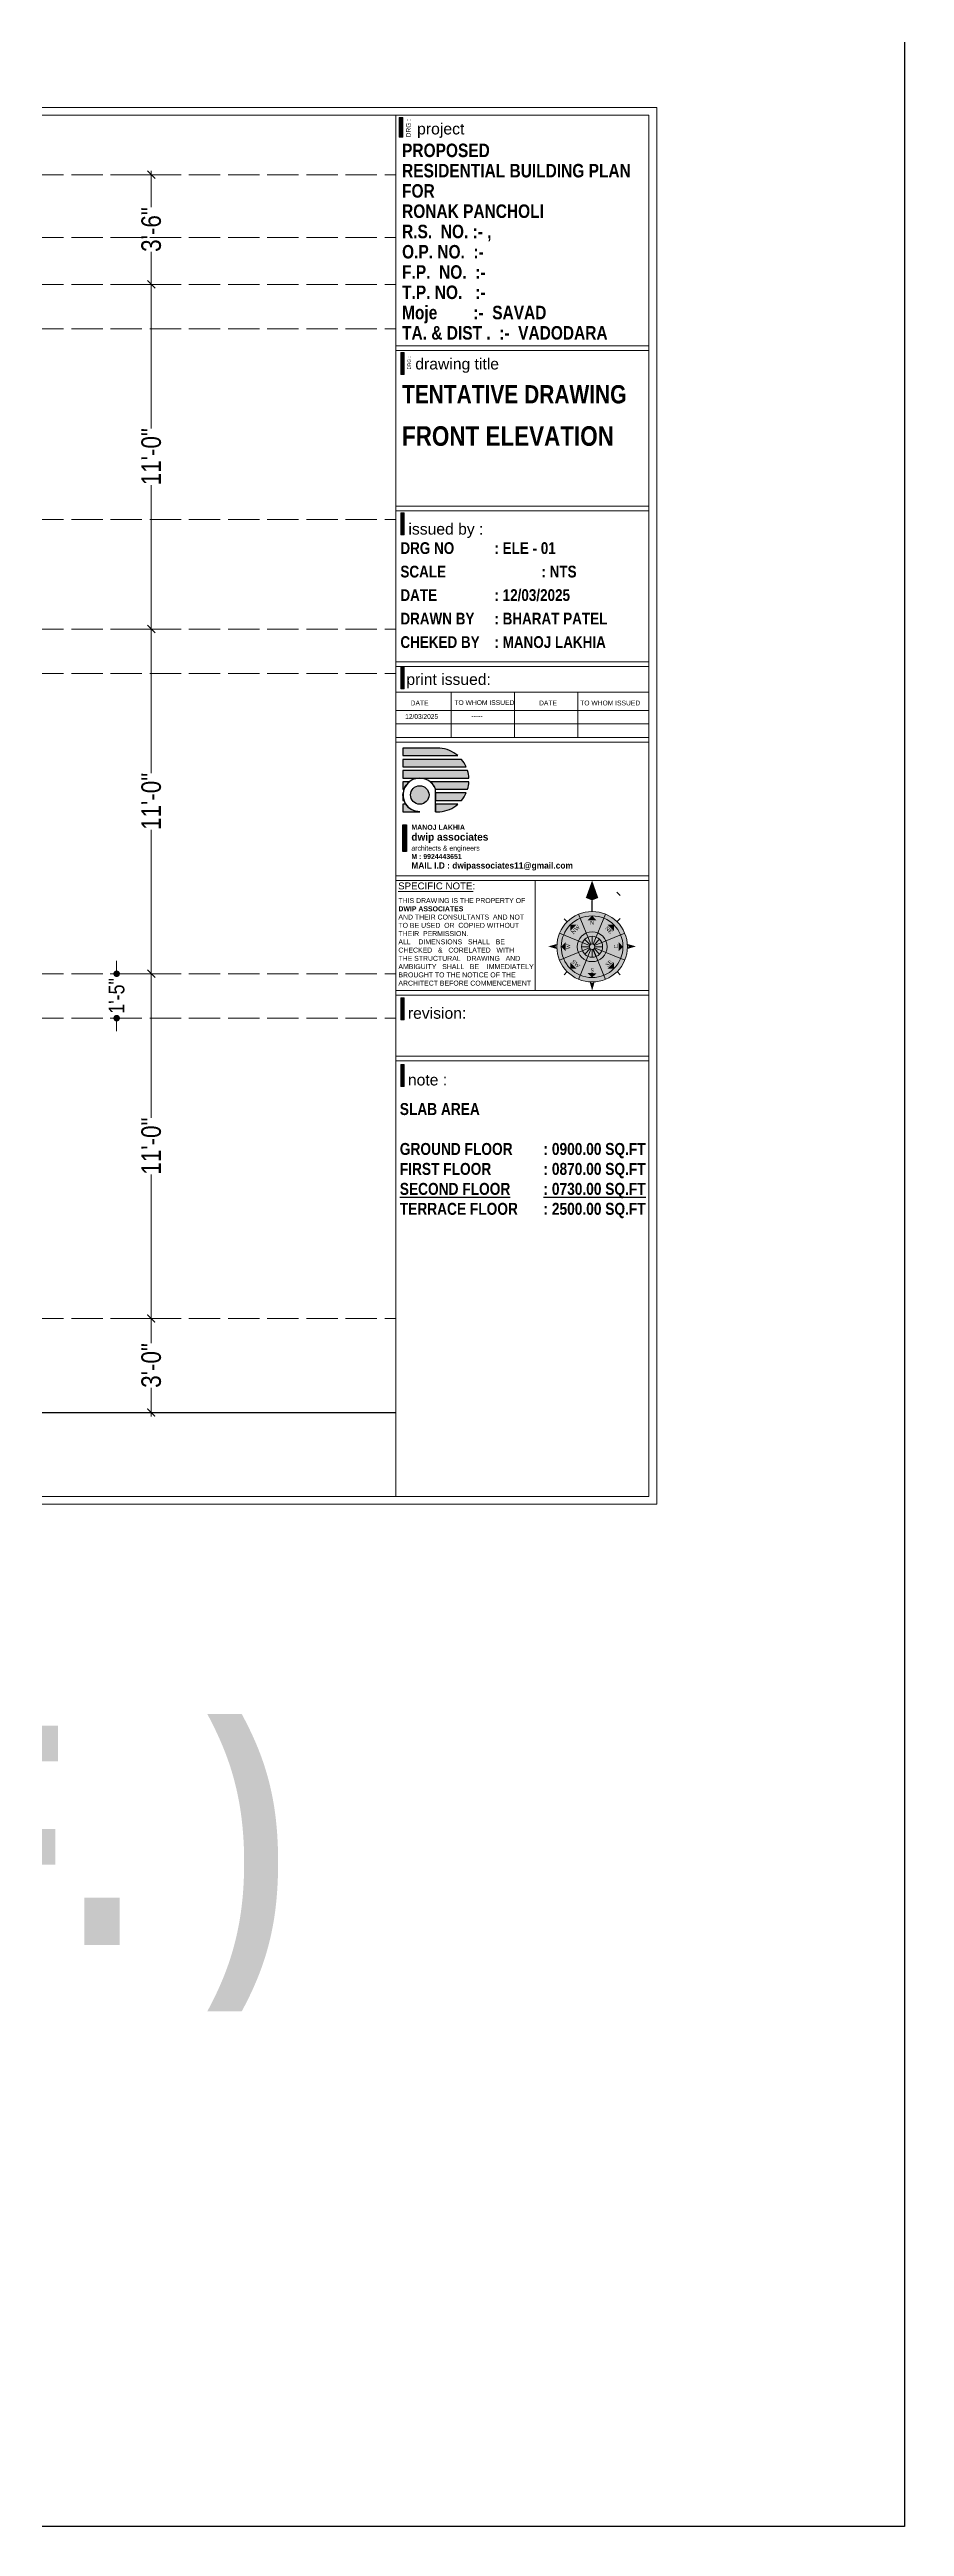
# Model space of a CAD drawing. Header units: millimetres. Extents: x 56222 to 152663, y -171621 to -121287.
# Drawn here: x 150485 to 150812, y -171621 to -170672 of the extents above; entities that cross this region are included whole.
import ezdxf
from ezdxf.enums import TextEntityAlignment as Align

# ---------------------------------------------------------------- set-up
doc = ezdxf.new("R2010")
doc.units = ezdxf.units.MM
doc.header["$MEASUREMENT"] = 0
doc.header["$PDMODE"] = 35
doc.linetypes.add('ACAD_ISO02W100', pattern=[15, 12, -3])
doc.layers.get('Defpoints').update_dxf_attribs({"color": 220})
for name, color, linetype, lineweight in [('@~LEVEL GRID LINE', 43, 'ACAD_ISO02W100', 9), ('ELEVATION', 250, 'Continuous', 9), ('ELEVATION ( SPIRAL STAIR )', 250, 'Continuous', 9), ('plot boundary', 26, 'Continuous', 30), ('SECTION', 7, 'Continuous', 9), ('SECTION ( DIM )', 250, 'Continuous', 18), ('SECTION ( PLine )', 251, 'Continuous', 30), ('STAIRCASE', 45, 'Continuous', 25), ('X_SHEET', 7, 'Continuous', 9)]:
    doc.layers.add(name, color=color, linetype=linetype, lineweight=lineweight)
doc.layers.add('GROUND FLOOR  ( Text )', color=251, linetype='Continuous')
doc.styles.add("AR_0'-0", font='arial.ttf')
doc.styles.add('AR_6', font='arial.ttf', dxfattribs={"height": 6})
doc.styles.add('Cn BT~6', font='swissc.ttf', dxfattribs={"height": 6})
doc.styles.add("Cn_BT_0'-0", font='swissc.ttf')
doc.styles.add('Cn_BT_7½', font='swissc.ttf', dxfattribs={"height": 7.5})
doc.styles.add('DUTCH801', font='dutcheb.ttf', dxfattribs={"height": 6.5})
doc.styles.add('KATHA', font='swissc.ttf')
doc.styles.get("Standard").update_dxf_attribs({"font": 'arial.ttf', "height": 6})
doc.dimstyles.new('Cn BT~6', dxfattribs={"dimtxt": 0.18, "dimasz": 2.5, "dimexe": 2.5, "dimexo": 0, "dimgap": 0.09, "dimtad": 0, "dimdec": 3, "dimzin": 3, "dimdsep": 46, "dimlunit": 4, "dimtxsty": 'Cn BT~6', "dimblk": 'DOT', "dimcen": 0.09, "dimdle": 2, "dimclrd": 250, "dimclre": 250, "dimclrt": 5, "dimadec": 0, "dimazin": 0, "dimtfac": 0.75, "dimtdec": 3, "dimtofl": 0, "dimtmove": 0, "dimatfit": 3, "dimfxl": 1, "dimtolj": 1, "dimtzin": 0, "dimlwd": 15, "dimlwe": 15, "dimarcsym": 0})
doc.dimstyles.new('Cn_BT_7½', dxfattribs={"dimtxt": 9, "dimasz": 3, "dimexe": 1.5, "dimexo": 0, "dimgap": 0.09, "dimtad": 0, "dimdec": 3, "dimzin": 3, "dimdsep": 46, "dimlunit": 4, "dimtxsty": 'Cn_BT_7½', "dimblk": 'ARCHTICK', "dimcen": 0.09, "dimdle": 1.5, "dimclrd": 251, "dimclre": 251, "dimclrt": 14, "dimadec": 0, "dimazin": 0, "dimtfac": 0.75, "dimtdec": 3, "dimtofl": 0, "dimtmove": 0, "dimatfit": 3, "dimfxl": 0, "dimtolj": 1, "dimtzin": 0, "dimlwd": 15, "dimlwe": 15, "dimarcsym": 0})

# ---------------------------------------------------------------- blocks, each defined once
blk = doc.blocks.new('_ArchTick')
at = {"color": 0, "linetype": 'ByBlock', "const_width": 0.15}
blk.add_lwpolyline([(-0.5, -0.5), (0.5, 0.5)], dxfattribs=at)
blk = doc.blocks.new('*D72')
at = {"layer": 'Defpoints', "color": 0, "transparency": 16777216}
for p in [(150513.48, -171026.08), (150513.48, -171158.08), (150523.7, -171158.08)]:
    blk.add_point(p, dxfattribs=at)
at = {"layer": 'SECTION ( DIM )', "color": 251, "lineweight": 15, "transparency": 16777216}
for p, q in [((150513.48, -171026.08), (150525.2, -171026.08)), ((150523.7, -171024.58), (150523.7, -171081.22)), ((150523.7, -171159.58), (150523.7, -171102.94)), ((150513.48, -171158.08), (150525.2, -171158.08))]:
    blk.add_line(p, q, dxfattribs=at)
at = {"layer": 'SECTION ( DIM )', "color": 251, "lineweight": 15, "transparency": 16777216, "xscale": 3, "yscale": 3, "zscale": 3}
for p, rotation in [((150523.7, -171026.08), 90), ((150523.7, -171158.08), 270)]:
    blk.add_blockref('_ArchTick', p, dxfattribs=dict(at, rotation=rotation))
at = {"layer": 'SECTION ( DIM )', "color": 14, "transparency": 16777216, "insert": (150523.7, -171092.08), "char_height": 7.5, "attachment_point": 5, "rotation": 90, "style": 'Cn_BT_7½'}
blk.add_mtext('\\A1;11\'-0"', dxfattribs=at)
blk = doc.blocks.new('*D73')
at = {"layer": 'Defpoints', "color": 0, "transparency": 16777216}
for p in [(150513.48, -171158.08), (150513.48, -171194.08), (150523.7, -171194.08)]:
    blk.add_point(p, dxfattribs=at)
at = {"layer": 'ELEVATION', "color": 251, "lineweight": 15, "transparency": 16777216}
for p, q in [((150513.48, -171158.08), (150525.2, -171158.08)), ((150523.7, -171156.58), (150523.7, -171167.53)), ((150523.7, -171195.58), (150523.7, -171184.63)), ((150513.48, -171194.08), (150525.2, -171194.08))]:
    blk.add_line(p, q, dxfattribs=at)
at = {"layer": 'ELEVATION', "color": 251, "lineweight": 15, "transparency": 16777216, "xscale": 3, "yscale": 3, "zscale": 3}
for p, rotation in [((150523.7, -171158.08), 90), ((150523.7, -171194.08), 270)]:
    blk.add_blockref('_ArchTick', p, dxfattribs=dict(at, rotation=rotation))
at = {"layer": 'ELEVATION', "color": 14, "transparency": 16777216, "insert": (150523.7, -171176.08), "char_height": 7.5, "attachment_point": 5, "rotation": 90, "style": 'Cn_BT_7½'}
blk.add_mtext('\\A1;3\'-0"', dxfattribs=at)
blk = doc.blocks.new('*D74')
at = {"layer": 'Defpoints', "color": 0, "transparency": 16777216}
for p in [(150513.48, -170894.08), (150523.7, -170894.08), (150513.48, -171026.08)]:
    blk.add_point(p, dxfattribs=at)
at = {"layer": 'SECTION ( DIM )', "color": 251, "lineweight": 15, "transparency": 16777216}
for p, q in [((150513.48, -170894.08), (150525.2, -170894.08)), ((150523.7, -170892.58), (150523.7, -170949.22)), ((150523.7, -171027.58), (150523.7, -170970.94)), ((150513.48, -171026.08), (150525.2, -171026.08))]:
    blk.add_line(p, q, dxfattribs=at)
at = {"layer": 'SECTION ( DIM )', "color": 251, "lineweight": 15, "transparency": 16777216, "xscale": 3, "yscale": 3, "zscale": 3}
for p, rotation in [((150523.7, -170894.08), 90), ((150523.7, -171026.08), 270)]:
    blk.add_blockref('_ArchTick', p, dxfattribs=dict(at, rotation=rotation))
at = {"layer": 'SECTION ( DIM )', "color": 14, "transparency": 16777216, "insert": (150523.7, -170960.08), "char_height": 7.5, "attachment_point": 5, "rotation": 90, "style": 'Cn_BT_7½'}
blk.add_mtext('\\A1;11\'-0"', dxfattribs=at)
blk = doc.blocks.new('*D75')
at = {"layer": 'Defpoints', "color": 0, "transparency": 16777216}
for p in [(150513.48, -170762.08), (150523.7, -170762.08), (150513.48, -170894.08)]:
    blk.add_point(p, dxfattribs=at)
at = {"layer": 'SECTION ( DIM )', "color": 251, "lineweight": 15, "transparency": 16777216}
for p, q in [((150513.48, -170762.08), (150525.2, -170762.08)), ((150523.7, -170760.58), (150523.7, -170817.22)), ((150523.7, -170895.58), (150523.7, -170838.94)), ((150513.48, -170894.08), (150525.2, -170894.08))]:
    blk.add_line(p, q, dxfattribs=at)
at = {"layer": 'SECTION ( DIM )', "color": 251, "lineweight": 15, "transparency": 16777216, "xscale": 3, "yscale": 3, "zscale": 3}
for p, rotation in [((150523.7, -170762.08), 90), ((150523.7, -170894.08), 270)]:
    blk.add_blockref('_ArchTick', p, dxfattribs=dict(at, rotation=rotation))
at = {"layer": 'SECTION ( DIM )', "color": 14, "transparency": 16777216, "insert": (150523.7, -170828.08), "char_height": 7.5, "attachment_point": 5, "rotation": 90, "style": 'Cn_BT_7½'}
blk.add_mtext('\\A1;11\'-0"', dxfattribs=at)
blk = doc.blocks.new('NORTH')
h = blk.add_hatch(color=9)
h.set_gradient(color1=(201, 201, 201), color2=(237, 237, 237), one_color=1, tint=0.93, name='SPHERICAL')
edge = h.paths.add_edge_path()
edge.add_arc((329168.4, -156620.1), 24.1, 0, 360)
at = {"layer": 'X_SHEET'}
for color, points in [(224, [(329168.4, -156574.8), (329168.4, -156588.4), (329164.1, -156586.7)]), (230, [(329172.6, -156586.7), (329168.4, -156588.4), (329168.4, -156574.8)]), (47, [(329165.3, -156602), (329168.4, -156598.9), (329171.4, -156602)]), (224, [(329143.4, -156619.9), (329144.3, -156618.2), (329138.4, -156619.9)]), (47, [(329147.2, -156620), (329150.3, -156617), (329150.3, -156623.1)]), (47, [(329153.4, -156609.4), (329153.4, -156605.1), (329157.7, -156605.1)]), (47, [(329179, -156605.1), (329183.3, -156605.1), (329183.3, -156609.4)]), (47, [(329186.5, -156623.1), (329186.5, -156617), (329189.5, -156620.1)]), (224, [(329193.3, -156619.9), (329192.5, -156618.2), (329198.4, -156619.9)]), (230, [(329144.3, -156621.6), (329143.4, -156619.9), (329138.4, -156619.9)]), (47, [(329153.4, -156635), (329153.4, -156630.7), (329157.7, -156635)]), (47, [(329179, -156635), (329183.3, -156630.7), (329183.3, -156635)]), (230, [(329192.5, -156621.6), (329193.3, -156619.9), (329198.4, -156619.9)]), (47, [(329171.4, -156638.2), (329165.3, -156638.1), (329168.3, -156641.2)]), (230, [(329166.7, -156644.1), (329168.4, -156645), (329168.4, -156650.1)]), (224, [(329168.4, -156645), (329170.1, -156644.1), (329168.4, -156650.1)])]:
    blk.add_hatch(color=color, dxfattribs=at).paths.add_polyline_path(points)
at = {"color": 254, "lineweight": 5}
for p, q in [((329185.4, -156582.8), (329187.6, -156585)), ((329167, -156618.7), (329163.3, -156615)), ((329168.4, -156618.2), (329168.4, -156612.9)), ((329169.7, -156618.7), (329173.4, -156615)), ((329166.5, -156620.1), (329161.2, -156620.1)), ((329167, -156621.4), (329163.3, -156625.1)), ((329168.4, -156621.9), (329168.4, -156627.2)), ((329169.7, -156621.4), (329173.4, -156625.1)), ((329170.2, -156620.1), (329175.5, -156620.1))]:
    blk.add_line(p, q, dxfattribs=at)
at = {"color": 250, "lineweight": 9}
for p, q in [((329151.3, -156603), (329149.2, -156600.9)), ((329167.6, -156618.3), (329159.1, -156597.8)), ((329169.1, -156618.3), (329177.6, -156597.8)), ((329185.4, -156603), (329187.6, -156600.9)), ((329146.1, -156610.8), (329166.6, -156619.3)), ((329170.1, -156619.3), (329190.7, -156610.8)), ((329146.1, -156629.3), (329166.6, -156620.8)), ((329159.1, -156642.4), (329167.6, -156621.8)), ((329177.6, -156642.4), (329169.1, -156621.8)), ((329170.1, -156620.8), (329190.7, -156629.3)), ((329151.3, -156637.1), (329149.2, -156639.2)), ((329185.4, -156637.1), (329187.6, -156639.2))]:
    blk.add_line(p, q, dxfattribs=at)
at = {"color": 1}
blk.add_line((329171.1, -156626.7), (329169.1, -156621.8), dxfattribs=at)
at = {"lineweight": 9}
for radius in [24.1, 21.1, 10.2, 7.18, 1.88]:
    blk.add_circle((329168.4, -156620.1), radius, dxfattribs=at)
at = {"layer": 'X_SHEET', "color": 29, "linetype": 'Continuous', "lineweight": 25}
blk.add_line((329168.4, -156595.9), (329168.4, -156588.4), dxfattribs=at)
at = {"layer": 'X_SHEET', "color": 26, "linetype": 'ByBlock', "lineweight": -2, "style": 'DUTCH801'}
for s, rotation, p in [('N', 359.9141, (329168.3, -156602.4)), ('NW', 44.9141, (329156.2, -156607.4)), ('S', 359.9141, (329168.4, -156634.9)), ('SE', 44.9141, (329178.9, -156630.5))]:
    blk.add_text(s, height=2.7, rotation=rotation, dxfattribs=at).set_placement(p, align=Align.TOP_CENTER)
for s, rotation, p in [('W', 89.9141, (329153.5, -156620)), ('NE', 314.9141, (329178.9, -156609.6)), ('E', 89.9141, (329186.1, -156619.8)), ('SW', 314.9141, (329156.3, -156632.7))]:
    blk.add_text(s, height=2.7, rotation=rotation, dxfattribs=at).set_placement(p, align=Align.CENTER)
blk = doc.blocks.new('logo')
at = {"layer": 'STAIRCASE', "linetype": 'Continuous', "ltscale": 15}
h = blk.add_hatch(color=0, dxfattribs=at)
edge = h.paths.add_edge_path()
edge.add_line((52190.2, -8438.8), (52131.5, -8438.8))
edge.add_line((52131.5, -8438.8), (52131.5, -8450.8))
edge.add_line((52131.5, -8450.8), (52219.1, -8450.8))
edge.add_arc((52186.1, -8489.7), 51, 49.5898, 85.3906)
edge = h.paths.add_edge_path()
edge.add_line((52225, -8456.8), (52131.5, -8456.8))
edge.add_line((52131.5, -8456.8), (52131.5, -8468.8))
edge.add_line((52131.5, -8468.8), (52232.6, -8468.8))
edge.add_arc((52186.1, -8489.7), 51, 24.196, 40.1809)
edge = h.paths.add_edge_path()
edge.add_line((52234.8, -8474.7), (52131.5, -8474.7))
edge.add_line((52131.5, -8474.7), (52131.5, -8486.7))
edge.add_line((52131.5, -8486.7), (52237, -8486.7))
edge.add_arc((52186.1, -8489.7), 51, 3.3421, 17.076)
edge = h.paths.add_edge_path()
edge.add_line((52237, -8492.6), (52174.8, -8492.6))
edge.add_arc((52158.3, -8513.7), 26.8, 19.8001, 51.8901, ccw=False)
edge.add_line((52183.5, -8504.6), (52234.8, -8504.6))
edge.add_arc((52186.1, -8489.7), 51, 342.9464, 356.6794)
edge = h.paths.add_edge_path()
edge.add_line((52232.6, -8510.5), (52183.5, -8510.5))
edge.add_line((52183.5, -8510.5), (52183.5, -8522.5))
edge.add_line((52183.5, -8522.5), (52225.1, -8522.5))
edge.add_arc((52186.1, -8489.7), 51, 319.8472, 335.8275)
edge = h.paths.add_edge_path()
edge.add_line((52219.2, -8528.5), (52183.5, -8528.5))
edge.add_line((52183.5, -8528.5), (52183.5, -8540.5))
edge.add_line((52183.5, -8540.5), (52190.4, -8540.5))
edge.add_arc((52186.1, -8489.7), 51, 274.8693, 310.4434)
edge = h.paths.add_edge_path()
edge.add_line((52136, -8528.5), (52131.5, -8528.5))
edge.add_line((52131.5, -8528.5), (52131.5, -8540.5))
edge.add_line((52131.5, -8540.5), (52158.3, -8540.5))
edge.add_arc((52158.3, -8513.7), 26.8, 213.4982, 270, ccw=False)
edge = h.paths.add_edge_path()
edge.add_line((52131.5, -8513.7), (52131.5, -8522.5))
edge.add_line((52131.5, -8522.5), (52133, -8522.5))
edge.add_arc((52158.3, -8513.7), 26.8, 180, 199.307, ccw=False)
edge = h.paths.add_edge_path()
edge.add_line((52131.7, -8510.5), (52131.5, -8510.5))
edge.add_line((52131.5, -8510.5), (52131.5, -8513.7))
edge.add_arc((52158.3, -8513.7), 26.8, 173.2545, 180, ccw=False)
edge = h.paths.add_edge_path()
edge.add_line((52141.8, -8492.6), (52131.5, -8492.6))
edge.add_line((52131.5, -8492.6), (52131.5, -8504.6))
edge.add_line((52131.5, -8504.6), (52133.1, -8504.6))
edge.add_arc((52158.3, -8513.7), 26.8, 128.1099, 160.1999, ccw=False)
edge = h.paths.add_edge_path()
edge.add_arc((52158.3, -8513.7), 14.8, 0, 360)
at = {"layer": 'STAIRCASE', "color": 0, "linetype": 'Continuous', "ltscale": 15}
blk.add_line((52183.5, -8540.5), (52183.5, -8504.6), dxfattribs=at)
for points in [[(52190.2, -8438.8), (52131.5, -8438.8), (52131.5, -8450.8), (52219.1, -8450.8, 0.157494)], [(52225, -8456.8), (52131.5, -8456.8), (52131.5, -8468.8), (52232.6, -8468.8, 0.06986)], [(52234.8, -8474.7), (52131.5, -8474.7), (52131.5, -8486.7), (52237, -8486.7, 0.059998)], [(52141.8, -8492.6), (52131.5, -8492.6), (52131.5, -8504.6), (52133.1, -8504.6, -0.140942)], [(52131.7, -8510.5), (52131.5, -8510.5), (52131.5, -8513.7, -0.029441)], [(52131.5, -8513.7), (52131.5, -8522.5), (52133, -8522.5, -0.084443)], [(52237, -8492.6), (52174.8, -8492.6, -0.140942), (52183.5, -8504.6), (52234.8, -8504.6, 0.059993)], [(52232.6, -8510.5), (52183.5, -8510.5), (52183.5, -8522.5), (52225.1, -8522.5, 0.069841)], [(52136, -8528.5), (52131.5, -8528.5), (52131.5, -8540.5), (52158.3, -8540.5, -0.251655)], [(52219.2, -8528.5), (52183.5, -8528.5), (52183.5, -8540.5), (52190.4, -8540.5, 0.15648)]]:
    blk.add_lwpolyline(points, format="xyb", close=True, dxfattribs=at)
blk.add_circle((52158.3, -8513.7), 14.8, dxfattribs=at)
blk.add_arc((52158.3, -8513.7), 26.8, 19.8001, 270, dxfattribs=at)
blk = doc.blocks.new('*D76')
at = {"layer": 'Defpoints', "color": 0, "transparency": 16777216}
for p in [(150513.48, -170720.08), (150523.7, -170720.08), (150513.48, -170762.08)]:
    blk.add_point(p, dxfattribs=at)
at = {"layer": 'SECTION ( DIM )', "color": 251, "lineweight": 15, "transparency": 16777216}
for p, q in [((150513.48, -170720.08), (150525.2, -170720.08)), ((150523.7, -170718.58), (150523.7, -170732.53)), ((150523.7, -170763.58), (150523.7, -170749.63)), ((150513.48, -170762.08), (150525.2, -170762.08))]:
    blk.add_line(p, q, dxfattribs=at)
at = {"layer": 'SECTION ( DIM )', "color": 251, "lineweight": 15, "transparency": 16777216, "xscale": 3, "yscale": 3, "zscale": 3}
for p, rotation in [((150523.7, -170720.08), 90), ((150523.7, -170762.08), 270)]:
    blk.add_blockref('_ArchTick', p, dxfattribs=dict(at, rotation=rotation))
at = {"layer": 'SECTION ( DIM )', "color": 14, "transparency": 16777216, "insert": (150523.7, -170741.08), "char_height": 7.5, "attachment_point": 5, "rotation": 90, "style": 'Cn_BT_7½'}
blk.add_mtext('\\A1;3\'-6"', dxfattribs=at)
blk = doc.blocks.new('_Dot')
at = {"color": 0, "linetype": 'ByBlock', "lineweight": -2}
blk.add_line((-0.5, 0), (-1, 0), dxfattribs=at)
at = {"color": 0, "linetype": 'ByBlock', "const_width": 0.5}
blk.add_lwpolyline([(-0.25, 0, 1), (0.25, 0, 1)], format="xyb", close=True, dxfattribs=at)
blk = doc.blocks.new('*D123')
at = {"layer": 'Defpoints', "color": 0, "transparency": 16777216}
for p in [(150513.48, -171026.08), (150510.45, -171043.08), (150513.48, -171043.08)]:
    blk.add_point(p, dxfattribs=at)
at = {"layer": 'ELEVATION ( SPIRAL STAIR )', "color": 250, "lineweight": 15, "transparency": 16777216}
for p, q in [((150513.48, -171026.08), (150507.95, -171026.08)), ((150510.45, -171023.58), (150510.45, -171021.08)), ((150513.48, -171043.08), (150507.95, -171043.08)), ((150510.45, -171045.58), (150510.45, -171048.08))]:
    blk.add_line(p, q, dxfattribs=at)
at = {"layer": 'ELEVATION ( SPIRAL STAIR )', "color": 250, "lineweight": 15, "transparency": 16777216, "xscale": 2.5, "yscale": 2.5, "zscale": 2.5}
for p, rotation in [((150510.45, -171026.08), 270), ((150510.45, -171043.08), 90)]:
    blk.add_blockref('_Dot', p, dxfattribs=dict(at, rotation=rotation))
at = {"layer": 'ELEVATION ( SPIRAL STAIR )', "color": 5, "transparency": 16777216, "insert": (150510.45, -171034.58), "char_height": 6, "attachment_point": 5, "rotation": 90, "style": 'Cn BT~6'}
blk.add_mtext('\\A1;1\'-5"', dxfattribs=at)

msp = doc.modelspace()

# ---------------------------------------------------------------- hatches: boundary and pattern name
at = {"layer": 'STAIRCASE', "linetype": 'Continuous', "ltscale": 15}
msp.add_hatch(color=251, dxfattribs=at).paths.add_polyline_path([(150619.9949, -170969.041), (150621.3956, -170969.041), (150621.3956, -170979.2846), (150619.9949, -170979.2846)])
at = {"layer": 'X_SHEET', "ltscale": 0.25}
h = msp.add_hatch(color=0, dxfattribs=at)
h.dxf.hatch_style = 1
h.paths.add_polyline_path([(150620.5059, -170788.2053), (150619.2019, -170788.2053), (150619.2019, -170796.5923), (150620.5059, -170796.5923)])
h = msp.add_hatch(color=0, dxfattribs=at)
h.dxf.hatch_style = 1
h.paths.add_polyline_path([(150620.506, -170849.6077), (150619.202, -170849.6077), (150619.202, -170857.9947), (150620.506, -170857.9947)])
h = msp.add_hatch(color=0, dxfattribs=at)
h.dxf.hatch_style = 1
h.paths.add_polyline_path([(150620.5032, -170908.5963), (150619.1992, -170908.5963), (150619.1992, -170916.9833), (150620.5032, -170916.9833)])
h = msp.add_hatch(color=0, dxfattribs=at)
h.dxf.hatch_style = 1
h.paths.add_polyline_path([(150620.506, -171035.3189), (150619.202, -171035.3189), (150619.202, -171043.7059), (150620.506, -171043.7059)])
h = msp.add_hatch(color=0, dxfattribs=at)
h.dxf.hatch_style = 1
h.paths.add_polyline_path([(150620.5059, -171060.8546), (150619.2019, -171060.8546), (150619.2019, -171069.2416), (150620.5059, -171069.2416)])

# ---------------------------------------------------------------- linework, layer by layer
at = {"layer": '@~LEVEL GRID LINE'}
for p, q in [((149953.1184, -170720.0828), (150617.2936, -170720.0828)), ((149953.1184, -170744.0828), (150617.2936, -170744.0828)), ((149953.1184, -170762.0828), (150617.2936, -170762.0828)), ((149953.1184, -170852.0828), (150617.2936, -170852.0828)), ((149953.1184, -170894.0828), (150617.2936, -170894.0828)), ((149953.1184, -171026.0828), (150617.2936, -171026.0828)), ((149953.1184, -171158.0828), (150617.2936, -171158.0828))]:
    msp.add_line(p, q, dxfattribs=at)
at = {"layer": '@~LEVEL GRID LINE', "color": 6}
for p, q in [((149953.1184, -170779.0828), (150617.2936, -170779.0828)), ((149953.1184, -170911.0828), (150617.2936, -170911.0828)), ((149953.1184, -171043.0828), (150617.2936, -171043.0828))]:
    msp.add_line(p, q, dxfattribs=at)
at = {"layer": 'plot boundary', "color": 251, "ltscale": 0.25}
msp.add_lwpolyline([(150619.9949, -170969.041), (150621.3956, -170969.041), (150621.3956, -170979.2846), (150619.9949, -170979.2846)], close=True, dxfattribs=at)
at = {"layer": 'SECTION'}
msp.add_line((149953.1184, -171194.0828), (150617.2936, -171194.0828), dxfattribs=at)
at = {"layer": 'SECTION ( PLine )'}
msp.add_lwpolyline([(149953.1184, -171194.0828), (150617.2936, -171194.0828)], dxfattribs=at)
at = {"layer": 'X_SHEET', "color": 0, "linetype": 'Continuous', "lineweight": 9}
for p, q in [((150617.2918, -170918.2192), (150714.2639, -170918.2192)), ((150714.2639, -170925.2633), (150617.2924, -170925.2633)), ((150638.5649, -170918.2192), (150638.5649, -170935.6089)), ((150662.801, -170918.2192), (150662.801, -170935.6089)), ((150687.0283, -170918.2192), (150687.0283, -170935.6089)), ((150714.2639, -170930.4361), (150617.2929, -170930.4361))]:
    msp.add_line(p, q, dxfattribs=at)
at = {"layer": 'X_SHEET', "linetype": 'Continuous'}
msp.add_line((150618.2521, -170994.5807), (150646.9977, -170994.5807), dxfattribs=at)
at = {"layer": 'X_SHEET', "color": 5, "lineweight": 30}
msp.add_lwpolyline([(147734.2496, -169723.6226), (150812.1005, -169723.6226), (150812.1005, -171620.6865), (147734.2496, -171620.6865)], close=True, dxfattribs=at)
at = {"layer": 'X_SHEET'}
for points in [[(150717.2668, -171229.24), (149950.1184, -171229.24), (149950.1184, -170694.3072), (150717.2668, -170694.3072)], [(149953.1184, -171226.24), (150617.2936, -171226.24), (150617.2936, -170697.3072), (149953.1184, -170697.3072)], [(150617.2935, -170785.6015), (150714.2667, -170785.6015), (150714.2667, -170697.3072), (150617.2935, -170697.3072)], [(150617.2935, -170697.3072), (150714.2667, -170697.3072), (150714.2668, -171226.24), (150617.2936, -171226.24)], [(150714.2667, -170787.3983), (150617.2935, -170787.3983), (150617.2935, -170847.0188), (150714.2667, -170847.0188)], [(150617.2935, -170848.8156), (150714.2667, -170848.8156), (150714.2667, -170906.5854), (150617.2935, -170906.5854)], [(150617.2935, -170935.6089), (150714.2639, -170935.6089), (150714.2639, -170908.3822), (150617.2935, -170908.3822)], [(150617.2935, -170937.4057), (150714.2667, -170937.4057), (150714.2667, -170988.5768), (150617.2935, -170988.5768)], [(150670.7212, -171032.5173), (150617.2935, -171032.5173), (150617.2935, -170990.3736), (150670.7212, -170990.3736)], [(150617.2935, -171032.5173), (150714.2667, -171032.5173), (150714.2667, -170990.3736), (150617.2935, -170990.3736)], [(150617.2935, -171034.3142), (150714.2667, -171034.3142), (150714.2667, -171057.6526), (150617.2935, -171057.6526)], [(150714.2666, -171059.4494), (150617.2935, -171059.4494), (150617.2936, -171226.24), (150714.2668, -171226.24)]]:
    msp.add_lwpolyline(points, close=True, dxfattribs=at)
at = {"layer": 'X_SHEET', "color": 0, "ltscale": 0.25}
for points in [[(150618.639, -170698.168), (150619.9706, -170698.168), (150619.9706, -170705.6635), (150618.639, -170705.6635)], [(150619.2019, -170788.2053), (150620.5059, -170788.2053), (150620.5059, -170796.5923), (150619.2019, -170796.5923)], [(150619.202, -170849.6077), (150620.506, -170849.6077), (150620.506, -170857.9947), (150619.202, -170857.9947)], [(150619.1992, -170908.5963), (150620.5032, -170908.5963), (150620.5032, -170916.9833), (150619.1992, -170916.9833)], [(150619.202, -171035.3189), (150620.506, -171035.3189), (150620.506, -171043.7059), (150619.202, -171043.7059)], [(150619.2019, -171060.8546), (150620.5059, -171060.8546), (150620.5059, -171069.2416), (150619.2019, -171069.2416)]]:
    msp.add_lwpolyline(points, close=True, dxfattribs=at)
msp.add_solid([(150619.9706, -170705.6635), (150618.639, -170705.6635), (150619.9706, -170698.168), (150618.639, -170698.168)], dxfattribs=at)

# ---------------------------------------------------------------- block references
at = {"xscale": 0.5602052887008367, "yscale": 0.5602052887552418, "zscale": 0.5602052887394551, "rotation": 0.02728220597180475}
msp.add_blockref('NORTH', (-33751.1265, -83364.1434), dxfattribs=at)
at = {"layer": 'STAIRCASE', "color": 251, "linetype": 'Continuous', "xscale": 0.2395125656039454, "yscale": 0.2395125656621531, "zscale": 0.2395125656271782}
msp.add_blockref('logo', (138133.9406, -168918.4838), dxfattribs=at)

# ---------------------------------------------------------------- texts
at = {"layer": 'GROUND FLOOR  ( Text )', "color": 250, "insert": (150618.8701, -171075.5962), "char_height": 4.585004, "attachment_point": 1, "style": 'KATHA'}
msp.add_mtext('{\\fSwis721 Cn BT|b1|i0|c0|p34;\\C1;SLAB AREA\\P\\PGROUND FLOOR ^I: 0900.00 SQ.FT\\PFIRST FLOOR^I^I: 0870.00 SQ.FT\\P\\LSECOND FLOOR^I: 0730.00 SQ.FT\\P\\lTERRACE FLOOR^I: 2500.00 SQ.FT}', dxfattribs=at)
at = {"layer": 'plot boundary', "color": 251, "ltscale": 0.25, "insert": (150623.2989, -170969.041), "char_height": 2.874151, "attachment_point": 1}
msp.add_mtext('{\\fArial|b1|i0|c0|p34;\\H0.6667x;MANOJ LAKHIA\\fBankGothic Lt BT|b1|i0|c0|p34;\\P\\fBankGothic Md BT|b1|i0|c0|p34;\\H1.5x;dwip associates\\P\\fBankGothic Lt BT|b0|i0|c0|p34;\\H0.6667x;architects & engineers\\P\\fStylus BT|b1|i0|c0|p34;\\H0.9999x;M : 9924443651\\P\\H1.25x;MAIL I.D : dwipassociates11@gmail.com}', dxfattribs=at)
at = {"layer": 'X_SHEET', "color": 0, "ltscale": 0.25, "insert": (150621.2614, -170705.7529), "char_height": 1.80043, "width": 7.719325, "attachment_point": 1, "rotation": 90, "style": "AR_0'-0"}
msp.add_mtext('DRG :', dxfattribs=at)
at = {"layer": 'X_SHEET', "color": 0, "ltscale": 0.25, "attachment_point": 1}
for s, insert, char_height, style in [('{\\fSwis721 Ex BT|b0|i0|c0|p34;project}', (150625.4817, -170700.3517), 4.321024, 'AR_6'), ('{\\fSwis721 Cn BT|b1|i0|c0|p34;FRONT ELEVATION}', (150619.7056, -170816.3998), 7.5, 'KATHA')]:
    msp.add_mtext(s, dxfattribs=dict(at, insert=insert, char_height=char_height, style=style))
at = {"layer": 'X_SHEET', "color": 0, "linetype": 'Continuous', "attachment_point": 1, "style": "Cn_BT_0'-0"}
for s, insert, char_height, line_spacing_factor in [('{\\fSwis721 Cn BT|b1|i0|c0|p34;PROPOSED\\PRESIDENTIAL BUILDING PLAN\\PFOR\\P\\C5;RONAK PANCHOLI  \\C1; \\C29;\\P\\C0;R.S.  NO. :- , \\PO.P. NO.  :-      \\PF.P.  NO.  :-          \\PT.P. NO.   :-  \\PMoje ^I    :-  SAVAD\\PTA. & DIST .  :-  VADODARA}', (150619.7295, -170708.1815), 5.174567, 0.9), ('\\A1;{\\fSwis721 Cn BT|b1|i0|c0|p34;DRG NO ^I: ELE - 01 \\PSCALE ^I^I: NTS\\PDATE ^I^I: 12/03/2025\\P\\A0;DRAWN BY ^I: BHARAT PATEL\\PCHEKED BY ^I: MANOJ LAKHIA}', (150619.0958, -170860.8223), 4.5, 1.2)]:
    msp.add_mtext(s, dxfattribs=dict(at, insert=insert, char_height=char_height, line_spacing_factor=line_spacing_factor))
at = {"layer": 'X_SHEET', "color": 0, "ltscale": 0.25, "insert": (150621.8116, -170794.6483), "char_height": 1.28932, "attachment_point": 1, "rotation": 90}
msp.add_mtext('DRG :', dxfattribs=at)
at = {"layer": 'X_SHEET', "color": 0, "ltscale": 0.25, "char_height": 4.297741, "attachment_point": 1}
for s, insert in [('{\\fSwis721 Ex BT|b0|i0|c0|p34;drawing title}', (150624.8141, -170790.3692)), ('issued by :', (150622.1769, -170853.6015)), ('{\\fArial|b0|i0|c0|p34;print issued:}', (150621.3814, -170911.1746))]:
    msp.add_mtext(s, dxfattribs=dict(at, insert=insert))
at = {"layer": 'X_SHEET', "ltscale": 0.25, "insert": (150619.7056, -170800.6632), "char_height": 7, "attachment_point": 1, "style": 'KATHA'}
msp.add_mtext('{\\fSwis721 Cn BT|b1|i0|c0|p34;TENTATIVE DRAWING}', dxfattribs=at)
at = {"layer": 'X_SHEET', "color": 0, "linetype": 'Continuous', "attachment_point": 1}
for s, insert, char_height in [('{\\fArial|b0|i0|c0|p34;DATE}', (150623.0195, -170921.4703), 1.838217), ('{\\fArial|b0|i0|c0|p34;TO WHOM ISSUED}', (150639.7601, -170921.3121), 1.838217), ('{\\fArial|b0|i0|c0|p34;DATE}', (150672.1876, -170921.4703), 1.838217), ('{\\fArial|b0|i0|c0|p34;TO WHOM ISSUED}', (150687.9421, -170921.4703), 1.838217), ('{\\fArial|b0|i0|c0|p34;-----}', (150646.289, -170926.4849), 1.838217), ('THIS DRAWING IS THE PROPERTY OF \\P{\\fArial|b1|i0|c0|p34;\\C59;DWIP ASSOCIATES\\C29; \\fArial|b0|i0|c0|p34;\\P}AND THEIR CONSULTANTS  AND NOT \\PTO BE USED  OR  COPIED WITHOUT \\PTHEIR  PERMISSION.\\PALL    DIMENSIONS   SHALL   BE   \\PCHECKED   &   CORELATED   WITH   \\PTHE STRUCTURAL   DRAWING   AND   \\PAMBIGUITY   SHALL   BE    IMMEDIATELY \\PBROUGHT TO THE NOTICE OF THE \\PARCHITECT BEFORE COMMENCEMENT', (150618.3249, -170997.103), 1.89672)]:
    msp.add_mtext(s, dxfattribs=dict(at, insert=insert, char_height=char_height))
at = {"layer": 'X_SHEET', "color": 0, "linetype": 'Continuous', "insert": (150620.9307, -170926.6431), "char_height": 1.83822, "attachment_point": 1, "style": 'KATHA'}
msp.add_mtext('12/03/2025', dxfattribs=at)
at = {"layer": 'X_SHEET', "linetype": 'Continuous', "insert": (150618.2394, -170991.1214), "char_height": 2.655202, "attachment_point": 1}
msp.add_mtext('SPECIFIC NOTE:', dxfattribs=at)
at = {"layer": 'X_SHEET', "color": 29, "ltscale": 0.25, "char_height": 4.297741, "attachment_point": 1}
for s, insert in [('{\\C0;revision:}', (150621.9722, -171039.0209)), ('{\\C0;note :}', (150621.9721, -171064.5566))]:
    msp.add_mtext(s, dxfattribs=dict(at, insert=insert))
at = {"layer": 'X_SHEET', "color": 5, "insert": (148048.7478, -171314.0582), "char_height": 84, "attachment_point": 1, "style": "Cn_BT_0'-0"}
msp.add_mtext('{\\fSwis721 Cn BT|b1|i0|c0|p34;GROUND FLOOR ( WORKING DRG. ) ( G.F. - F.F. - S.F. )\\PREVISE FIRST FLOOR ( APR~24~2025 )}', dxfattribs=at)

# ---------------------------------------------------------------- dimensions: what is measured, and where the dimension line sits
at = {"layer": 'ELEVATION'}
dim = msp.add_linear_dim(base=(150523.7007, -171194.0828), p1=(150513.4824, -171158.0828), p2=(150513.4824, -171194.0828), angle=90, dimstyle='Cn_BT_7½', override={"dimtmove": 1}, dxfattribs=at)
dim.commit()
dim.dimension.update_dxf_attribs({"geometry": '*D73', "text_midpoint": (150523.7007, -171176.0828)})
at = {"layer": 'ELEVATION ( SPIRAL STAIR )', "color": 5}
dim = msp.add_linear_dim(base=(150510.4484, -171043.0828), p1=(150513.4824, -171026.0828), p2=(150513.4824, -171043.0828), angle=90, dimstyle='Cn BT~6', dxfattribs=at)
dim.commit()
dim.dimension.update_dxf_attribs({"geometry": '*D123', "text_midpoint": (150510.4484, -171034.5828)})
at = {"layer": 'SECTION ( DIM )'}
for base, p1, p2, picture, middle in [((150523.7007, -170720.0828), (150513.4824, -170762.0828), (150513.4824, -170720.0828), '*D76', (150523.7007, -170741.0828)), ((150523.7007, -170762.0828), (150513.4824, -170894.0828), (150513.4824, -170762.0828), '*D75', (150523.7007, -170828.0828)), ((150523.7007, -170894.0828), (150513.4824, -171026.0828), (150513.4824, -170894.0828), '*D74', (150523.7007, -170960.0828)), ((150523.7007, -171158.0828), (150513.4824, -171026.0828), (150513.4824, -171158.0828), '*D72', (150523.7007, -171092.0828))]:
    dim = msp.add_linear_dim(base=base, p1=p1, p2=p2, angle=90, dimstyle='Cn_BT_7½', dxfattribs=at)
    dim.commit()
    dim.dimension.update_dxf_attribs({"geometry": picture, "text_midpoint": middle})

doc.saveas('drawing.dxf')
